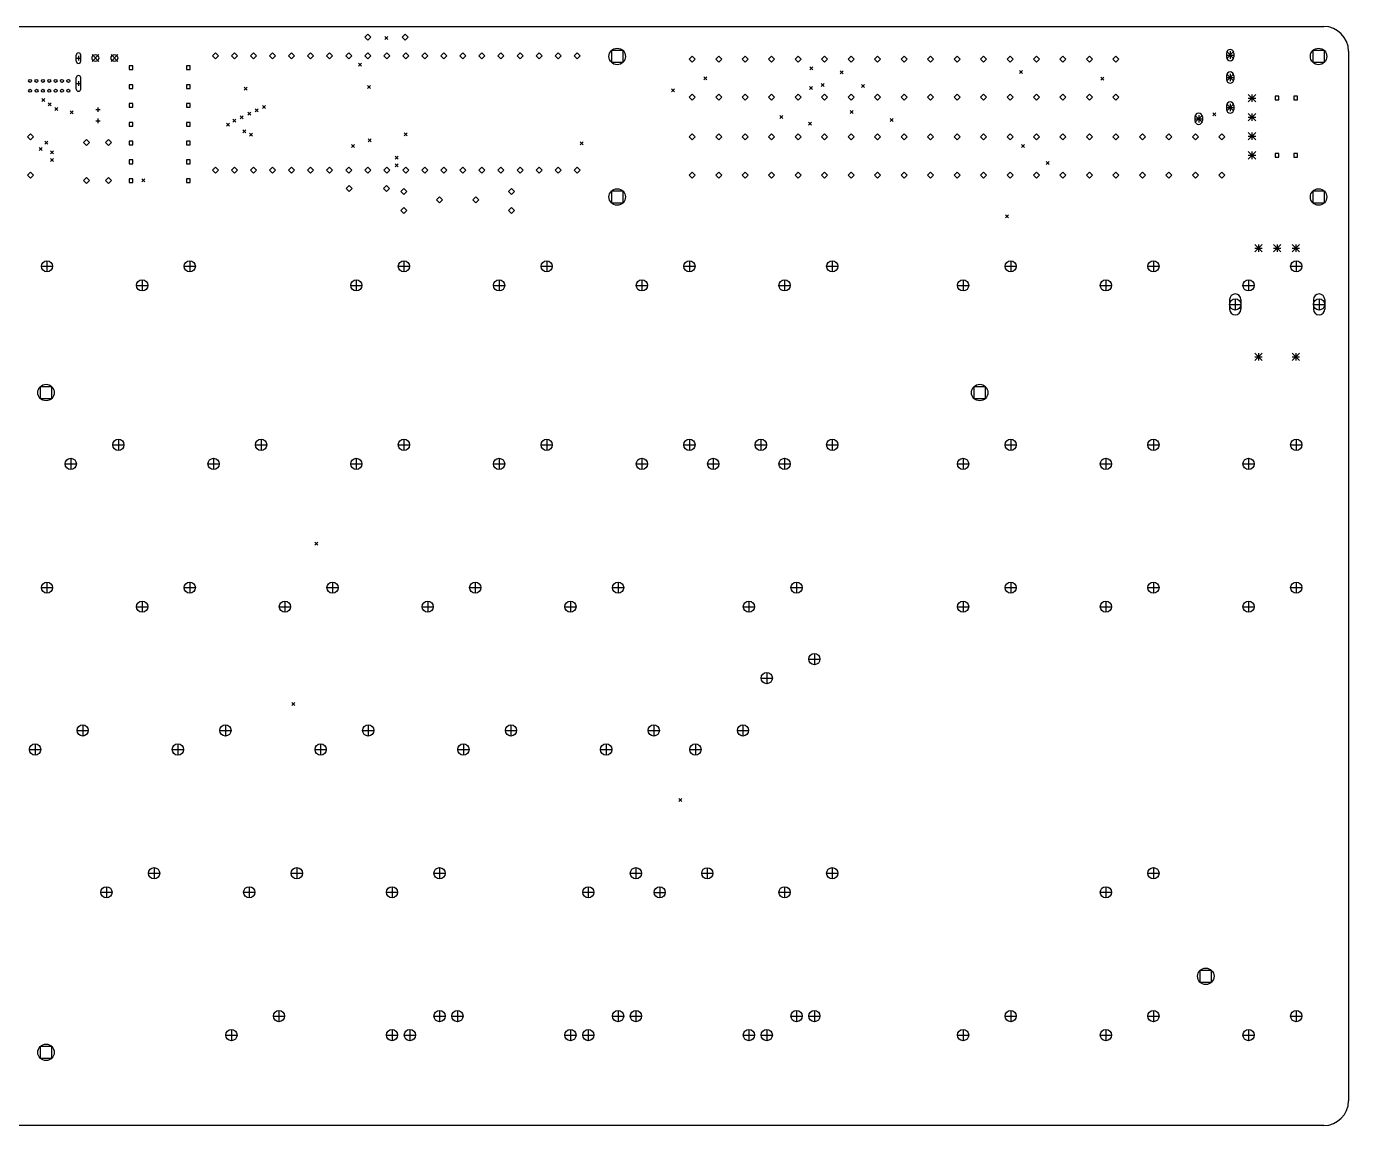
# Model space of a CAD drawing. Extents: x 35 to 385, y -237 to -55.
# Drawn here: x 208.4 to 384.8, y -201.9 to -55.3 of the extents above; entities that cross this region are included whole.
import ezdxf

# ---------------------------------------------------------------- set-up
doc = ezdxf.new("R2010")
doc.units = 0
doc.layers.add('BLACK', color=7, linetype='CONTINUOUS')

msp = doc.modelspace()

# ---------------------------------------------------------------- linework, layer by layer
at = {"layer": 'BLACK', "linetype": 'CONTINUOUS'}
for p, q in [((40.4516, -55.3135), (381.5, -55.3135)), ((253.94, -56.3563), (253.54, -56.7563)), ((254.34, -56.7563), (253.94, -56.3563)), ((258.94, -56.3563), (258.54, -56.7563)), ((259.34, -56.7563), (258.94, -56.3563)), ((253.54, -56.7563), (253.94, -57.1563)), ((253.94, -57.1563), (254.34, -56.7563)), ((256.213, -56.6325), (256.613, -57.0325)), ((256.613, -56.6325), (256.213, -57.0325)), ((258.54, -56.7563), (258.94, -57.1563)), ((258.94, -57.1563), (259.34, -56.7563)), ((215.041, -59.9377), (215.041, -59.1377)), ((215.041, -59.5377), (215.641, -59.5377)), ((215.341, -59.2377), (215.341, -59.8377)), ((215.641, -59.9377), (215.641, -59.1377)), ((217.145, -59.0749), (218.045, -59.9749)), ((218.045, -59.0749), (217.145, -59.9749)), ((219.685, -59.0749), (220.585, -59.9749)), ((220.585, -59.0749), (219.685, -59.9749)), ((233.617, -58.8455), (233.216, -59.2455)), ((233.216, -59.2455), (233.617, -59.6455)), ((234.016, -59.2455), (233.617, -58.8455)), ((233.617, -59.6455), (234.016, -59.2455)), ((236.156, -58.8455), (235.756, -59.2455)), ((235.756, -59.2455), (236.156, -59.6455)), ((236.556, -59.2455), (236.156, -58.8455)), ((236.156, -59.6455), (236.556, -59.2455)), ((238.696, -58.8455), (238.296, -59.2455)), ((238.296, -59.2455), (238.696, -59.6455)), ((239.096, -59.2455), (238.696, -58.8455)), ((238.696, -59.6455), (239.096, -59.2455)), ((241.236, -58.8455), (240.837, -59.2455)), ((240.837, -59.2455), (241.236, -59.6455)), ((241.636, -59.2455), (241.236, -58.8455)), ((241.236, -59.6455), (241.636, -59.2455)), ((243.776, -58.8455), (243.376, -59.2455)), ((243.376, -59.2455), (243.776, -59.6455)), ((244.176, -59.2455), (243.776, -58.8455)), ((243.776, -59.6455), (244.176, -59.2455)), ((246.316, -58.8455), (245.916, -59.2455)), ((245.916, -59.2455), (246.316, -59.6455)), ((246.716, -59.2455), (246.316, -58.8455)), ((246.316, -59.6455), (246.716, -59.2455)), ((248.856, -58.8455), (248.456, -59.2455)), ((248.456, -59.2455), (248.856, -59.6455)), ((249.256, -59.2455), (248.856, -58.8455)), ((248.856, -59.6455), (249.256, -59.2455)), ((251.396, -58.8455), (250.996, -59.2455)), ((250.996, -59.2455), (251.396, -59.6455)), ((251.796, -59.2455), (251.396, -58.8455)), ((251.396, -59.6455), (251.796, -59.2455)), ((253.936, -58.8455), (253.536, -59.2455)), ((253.536, -59.2455), (253.936, -59.6455)), ((254.337, -59.2455), (253.936, -58.8455)), ((253.936, -59.6455), (254.337, -59.2455)), ((256.476, -58.8455), (256.077, -59.2455)), ((256.077, -59.2455), (256.476, -59.6455)), ((256.876, -59.2455), (256.476, -58.8455)), ((256.476, -59.6455), (256.876, -59.2455)), ((259.017, -58.8455), (258.616, -59.2455)), ((258.616, -59.2455), (259.017, -59.6455)), ((259.416, -59.2455), (259.017, -58.8455)), ((259.017, -59.6455), (259.416, -59.2455)), ((261.556, -58.8455), (261.156, -59.2455)), ((261.156, -59.2455), (261.556, -59.6455)), ((261.957, -59.2455), (261.556, -58.8455)), ((261.556, -59.6455), (261.957, -59.2455)), ((264.096, -58.8455), (263.697, -59.2455)), ((263.697, -59.2455), (264.096, -59.6455)), ((264.496, -59.2455), (264.096, -58.8455)), ((264.096, -59.6455), (264.496, -59.2455)), ((266.637, -58.8455), (266.236, -59.2455)), ((266.236, -59.2455), (266.637, -59.6455)), ((267.036, -59.2455), (266.637, -58.8455)), ((266.637, -59.6455), (267.036, -59.2455)), ((269.176, -58.8455), (268.776, -59.2455)), ((268.776, -59.2455), (269.176, -59.6455)), ((269.577, -59.2455), (269.176, -58.8455)), ((269.176, -59.6455), (269.577, -59.2455)), ((271.716, -58.8455), (271.316, -59.2455)), ((271.316, -59.2455), (271.716, -59.6455)), ((272.116, -59.2455), (271.716, -58.8455)), ((271.716, -59.6455), (272.116, -59.2455)), ((274.256, -58.8455), (273.856, -59.2455)), ((273.856, -59.2455), (274.256, -59.6455)), ((274.656, -59.2455), (274.256, -58.8455)), ((274.256, -59.6455), (274.656, -59.2455)), ((276.796, -58.8455), (276.397, -59.2455)), ((276.397, -59.2455), (276.796, -59.6455)), ((277.197, -59.2455), (276.796, -58.8455)), ((276.796, -59.6455), (277.197, -59.2455)), ((279.337, -58.8455), (278.936, -59.2455)), ((278.936, -59.2455), (279.337, -59.6455)), ((279.736, -59.2455), (279.337, -58.8455)), ((279.337, -59.6455), (279.736, -59.2455)), ((281.876, -58.8455), (281.476, -59.2455)), ((281.476, -59.2455), (281.876, -59.6455)), ((282.276, -59.2455), (281.876, -58.8455)), ((281.876, -59.6455), (282.276, -59.2455)), ((288.001, -58.5357), (286.445, -58.5357)), ((286.445, -58.5357), (286.445, -60.0913)), ((288.001, -60.0913), (288.001, -58.5357)), ((297.23, -59.2805), (296.83, -59.6805)), ((296.83, -59.6805), (297.23, -60.0805)), ((297.63, -59.6805), (297.23, -59.2805)), ((297.23, -60.0805), (297.63, -59.6805)), ((300.764, -59.2805), (300.364, -59.6805)), ((300.364, -59.6805), (300.764, -60.0805)), ((301.164, -59.6805), (300.764, -59.2805)), ((300.764, -60.0805), (301.164, -59.6805)), ((304.298, -59.2805), (303.898, -59.6805)), ((303.898, -59.6805), (304.298, -60.0805)), ((304.698, -59.6805), (304.298, -59.2805)), ((304.298, -60.0805), (304.698, -59.6805)), ((307.831, -59.2805), (307.431, -59.6805)), ((307.431, -59.6805), (307.831, -60.0805)), ((308.231, -59.6805), (307.831, -59.2805)), ((307.831, -60.0805), (308.231, -59.6805)), ((311.365, -59.2805), (310.965, -59.6805)), ((310.965, -59.6805), (311.365, -60.0805)), ((311.765, -59.6805), (311.365, -59.2805)), ((311.365, -60.0805), (311.765, -59.6805)), ((314.899, -59.2805), (314.499, -59.6805)), ((314.499, -59.6805), (314.899, -60.0805)), ((315.299, -59.6805), (314.899, -59.2805)), ((314.899, -60.0805), (315.299, -59.6805)), ((318.433, -59.2805), (318.033, -59.6805)), ((318.033, -59.6805), (318.433, -60.0805)), ((318.833, -59.6805), (318.433, -59.2805)), ((318.433, -60.0805), (318.833, -59.6805)), ((321.967, -59.2805), (321.567, -59.6805)), ((321.567, -59.6805), (321.967, -60.0805)), ((322.367, -59.6805), (321.967, -59.2805)), ((321.967, -60.0805), (322.367, -59.6805)), ((325.501, -59.2805), (325.101, -59.6805)), ((325.101, -59.6805), (325.501, -60.0805)), ((325.901, -59.6805), (325.501, -59.2805)), ((325.501, -60.0805), (325.901, -59.6805)), ((329.035, -59.2805), (328.635, -59.6805)), ((328.635, -59.6805), (329.035, -60.0805)), ((329.435, -59.6805), (329.035, -59.2805)), ((329.035, -60.0805), (329.435, -59.6805)), ((332.569, -59.2805), (332.169, -59.6805)), ((332.169, -59.6805), (332.569, -60.0805)), ((332.969, -59.6805), (332.569, -59.2805)), ((332.569, -60.0805), (332.969, -59.6805)), ((336.103, -59.2805), (335.703, -59.6805)), ((335.703, -59.6805), (336.103, -60.0805)), ((336.503, -59.6805), (336.103, -59.2805)), ((336.103, -60.0805), (336.503, -59.6805)), ((339.637, -59.2805), (339.237, -59.6805)), ((339.237, -59.6805), (339.637, -60.0805)), ((340.037, -59.6805), (339.637, -59.2805)), ((339.637, -60.0805), (340.037, -59.6805)), ((343.167, -59.2805), (342.767, -59.6805)), ((342.767, -59.6805), (343.167, -60.0805)), ((343.567, -59.6805), (343.167, -59.2805)), ((343.167, -60.0805), (343.567, -59.6805)), ((346.697, -59.2805), (346.297, -59.6805)), ((346.297, -59.6805), (346.697, -60.0805)), ((347.097, -59.6805), (346.697, -59.2805)), ((346.697, -60.0805), (347.097, -59.6805)), ((350.227, -59.2805), (349.827, -59.6805)), ((349.827, -59.6805), (350.227, -60.0805)), ((350.627, -59.6805), (350.227, -59.2805)), ((350.227, -60.0805), (350.627, -59.6805)), ((353.757, -59.2805), (353.357, -59.6805)), ((353.357, -59.6805), (353.757, -60.0805)), ((354.157, -59.6805), (353.757, -59.2805)), ((353.757, -60.0805), (354.157, -59.6805)), ((368.51, -58.63), (369.51, -59.63)), ((369.51, -58.63), (368.51, -59.63)), ((368.51, -58.88), (368.51, -59.38)), ((368.51, -59.13), (369.51, -59.13)), ((369.01, -58.63), (369.01, -59.63)), ((369.51, -58.88), (369.51, -59.38)), ((381.588, -58.5357), (380.032, -58.5357)), ((380.032, -58.5357), (380.032, -60.0913)), ((381.588, -60.0913), (381.588, -58.5357)), ((384.81, -58.6176), (384.81, -198.62)), ((222.612, -60.5728), (222.117, -60.5728)), ((222.117, -60.5728), (222.117, -61.0678)), ((222.117, -61.0678), (222.612, -61.0678)), ((222.612, -61.0678), (222.612, -60.5728)), ((230.232, -60.5728), (229.737, -60.5728)), ((229.737, -60.5728), (229.737, -61.0678)), ((229.737, -61.0678), (230.232, -61.0678)), ((230.232, -61.0678), (230.232, -60.5728)), ((252.719, -60.2129), (253.119, -60.6129)), ((253.119, -60.2129), (252.719, -60.6129)), ((286.445, -60.0913), (288.001, -60.0913)), ((312.944, -60.7219), (313.344, -61.1219)), ((313.344, -60.7219), (312.944, -61.1219)), ((316.957, -61.2553), (317.357, -61.6553)), ((317.357, -61.2553), (316.957, -61.6553)), ((340.922, -61.1918), (341.322, -61.5918)), ((341.322, -61.1918), (340.922, -61.5918)), ((368.51, -61.63), (369.51, -62.63)), ((369.51, -61.63), (368.51, -62.63)), ((369.01, -61.63), (369.01, -62.63)), ((380.032, -60.0913), (381.588, -60.0913)), ((215.041, -63.6677), (215.041, -62.1677)), ((215.041, -62.9177), (215.641, -62.9177)), ((215.341, -62.6177), (215.341, -63.2177)), ((215.641, -63.6677), (215.641, -62.1677)), ((222.612, -63.0838), (222.117, -63.0838)), ((222.117, -63.0838), (222.117, -63.5788)), ((222.612, -63.5788), (222.612, -63.0838)), ((230.232, -63.0838), (229.737, -63.0838)), ((229.737, -63.0838), (229.737, -63.5788)), ((230.232, -63.5788), (230.232, -63.0838)), ((237.45, -63.4), (237.85, -63.8)), ((237.85, -63.4), (237.45, -63.8)), ((253.9, -63.2), (254.3, -63.6)), ((254.3, -63.2), (253.9, -63.6)), ((298.771, -62.0427), (299.171, -62.4427)), ((299.171, -62.0427), (298.771, -62.4427)), ((312.868, -63.3381), (313.268, -63.7381)), ((313.268, -63.3381), (312.868, -63.7381)), ((314.442, -62.9317), (314.842, -63.3317)), ((314.842, -62.9317), (314.442, -63.3317)), ((319.84, -63.046), (320.24, -63.446)), ((320.24, -63.046), (319.84, -63.446)), ((351.768, -62.0808), (352.168, -62.4808)), ((352.168, -62.0808), (351.768, -62.4808)), ((368.51, -61.88), (368.51, -62.38)), ((368.51, -62.13), (369.51, -62.13)), ((369.51, -61.88), (369.51, -62.38)), ((210.455, -64.9383), (210.855, -65.3383)), ((210.855, -64.9383), (210.455, -65.3383)), ((222.117, -63.5788), (222.612, -63.5788)), ((229.737, -63.5788), (230.232, -63.5788)), ((294.465, -63.6302), (294.865, -64.0302)), ((294.865, -63.6302), (294.465, -64.0302)), ((297.23, -64.3605), (296.83, -64.7605)), ((296.83, -64.7605), (297.23, -65.1605)), ((297.63, -64.7605), (297.23, -64.3605)), ((297.23, -65.1605), (297.63, -64.7605)), ((300.764, -64.3605), (300.364, -64.7605)), ((300.364, -64.7605), (300.764, -65.1605)), ((301.164, -64.7605), (300.764, -64.3605)), ((300.764, -65.1605), (301.164, -64.7605)), ((304.298, -64.3605), (303.898, -64.7605)), ((303.898, -64.7605), (304.298, -65.1605)), ((304.698, -64.7605), (304.298, -64.3605)), ((304.298, -65.1605), (304.698, -64.7605)), ((307.831, -64.3605), (307.431, -64.7605)), ((307.431, -64.7605), (307.831, -65.1605)), ((308.231, -64.7605), (307.831, -64.3605)), ((307.831, -65.1605), (308.231, -64.7605)), ((311.365, -64.3605), (310.965, -64.7605)), ((310.965, -64.7605), (311.365, -65.1605)), ((311.765, -64.7605), (311.365, -64.3605)), ((311.365, -65.1605), (311.765, -64.7605)), ((314.899, -64.3605), (314.499, -64.7605)), ((314.499, -64.7605), (314.899, -65.1605)), ((315.299, -64.7605), (314.899, -64.3605)), ((314.899, -65.1605), (315.299, -64.7605)), ((318.433, -64.3605), (318.033, -64.7605)), ((318.033, -64.7605), (318.433, -65.1605)), ((318.833, -64.7605), (318.433, -64.3605)), ((318.433, -65.1605), (318.833, -64.7605)), ((321.967, -64.3605), (321.567, -64.7605)), ((321.567, -64.7605), (321.967, -65.1605)), ((322.367, -64.7605), (321.967, -64.3605)), ((321.967, -65.1605), (322.367, -64.7605)), ((325.501, -64.3605), (325.101, -64.7605)), ((325.101, -64.7605), (325.501, -65.1605)), ((325.901, -64.7605), (325.501, -64.3605)), ((325.501, -65.1605), (325.901, -64.7605)), ((329.035, -64.3605), (328.635, -64.7605)), ((328.635, -64.7605), (329.035, -65.1605)), ((329.435, -64.7605), (329.035, -64.3605)), ((329.035, -65.1605), (329.435, -64.7605)), ((332.569, -64.3605), (332.169, -64.7605)), ((332.169, -64.7605), (332.569, -65.1605)), ((332.969, -64.7605), (332.569, -64.3605)), ((332.569, -65.1605), (332.969, -64.7605)), ((336.103, -64.3605), (335.703, -64.7605)), ((335.703, -64.7605), (336.103, -65.1605)), ((336.503, -64.7605), (336.103, -64.3605)), ((336.103, -65.1605), (336.503, -64.7605)), ((339.637, -64.3605), (339.237, -64.7605)), ((339.237, -64.7605), (339.637, -65.1605)), ((340.037, -64.7605), (339.637, -64.3605)), ((339.637, -65.1605), (340.037, -64.7605)), ((343.167, -64.3605), (342.767, -64.7605)), ((342.767, -64.7605), (343.167, -65.1605)), ((343.567, -64.7605), (343.167, -64.3605)), ((343.167, -65.1605), (343.567, -64.7605)), ((346.697, -64.3605), (346.297, -64.7605)), ((346.297, -64.7605), (346.697, -65.1605)), ((347.097, -64.7605), (346.697, -64.3605)), ((346.697, -65.1605), (347.097, -64.7605)), ((350.227, -64.3605), (349.827, -64.7605)), ((349.827, -64.7605), (350.227, -65.1605)), ((350.627, -64.7605), (350.227, -64.3605)), ((350.227, -65.1605), (350.627, -64.7605)), ((353.757, -64.3605), (353.357, -64.7605)), ((353.357, -64.7605), (353.757, -65.1605)), ((354.157, -64.7605), (353.757, -64.3605)), ((353.757, -65.1605), (354.157, -64.7605)), ((371.418, -64.3796), (372.418, -65.3796)), ((372.418, -64.3796), (371.418, -65.3796)), ((371.418, -64.8796), (372.418, -64.8796)), ((371.918, -64.3796), (371.918, -65.3796)), ((375.493, -64.6209), (374.998, -64.6209)), ((374.998, -64.6209), (374.998, -65.1159)), ((374.998, -65.1159), (375.493, -65.1159)), ((375.493, -65.1159), (375.493, -64.6209)), ((377.993, -64.6209), (377.498, -64.6209)), ((377.498, -64.6209), (377.498, -65.1159)), ((377.498, -65.1159), (377.993, -65.1159)), ((377.993, -65.1159), (377.993, -64.6209)), ((211.307, -65.5128), (211.707, -65.9128)), ((211.707, -65.5128), (211.307, -65.9128)), ((212.207, -66.1067), (212.607, -66.5067)), ((212.607, -66.1067), (212.207, -66.5067)), ((214.25, -66.5766), (214.65, -66.9766)), ((214.65, -66.5766), (214.25, -66.9766)), ((217.645, -66.4115), (218.245, -66.4115)), ((217.945, -66.1115), (217.945, -66.7115)), ((222.612, -65.5947), (222.117, -65.5947)), ((222.117, -65.5947), (222.117, -66.0897)), ((222.117, -66.0897), (222.612, -66.0897)), ((222.612, -66.0897), (222.612, -65.5947)), ((230.232, -65.5947), (229.737, -65.5947)), ((229.737, -65.5947), (229.737, -66.0897)), ((229.737, -66.0897), (230.232, -66.0897)), ((230.232, -66.0897), (230.232, -65.5947)), ((237.918, -66.7673), (238.318, -67.1673)), ((238.318, -66.7673), (237.918, -67.1673)), ((238.917, -66.3173), (239.317, -66.7173)), ((239.317, -66.3173), (238.917, -66.7173)), ((239.878, -65.8673), (240.278, -66.2673)), ((240.278, -65.8673), (239.878, -66.2673)), ((318.329, -66.5131), (318.729, -66.9131)), ((318.729, -66.5131), (318.329, -66.9131)), ((366.703, -66.856), (367.103, -67.256)), ((367.103, -66.856), (366.703, -67.256)), ((368.51, -65.63), (369.51, -66.63)), ((369.51, -65.63), (368.51, -66.63)), ((368.51, -65.88), (368.51, -66.38)), ((368.51, -66.13), (369.51, -66.13)), ((369.01, -65.63), (369.01, -66.63)), ((369.51, -65.88), (369.51, -66.38)), ((371.418, -66.9196), (372.418, -67.9196)), ((372.418, -66.9196), (371.418, -67.9196)), ((371.918, -66.9196), (371.918, -67.9196)), ((217.645, -67.9115), (218.245, -67.9115)), ((217.945, -67.6115), (217.945, -68.2115)), ((222.612, -68.1057), (222.117, -68.1057)), ((222.117, -68.1057), (222.117, -68.6007)), ((222.117, -68.6007), (222.612, -68.6007)), ((222.612, -68.6007), (222.612, -68.1057)), ((230.232, -68.1057), (229.737, -68.1057)), ((229.737, -68.1057), (229.737, -68.6007)), ((229.737, -68.6007), (230.232, -68.6007)), ((230.232, -68.6007), (230.232, -68.1057)), ((235.082, -68.2292), (235.482, -68.6292)), ((235.482, -68.2292), (235.082, -68.6292)), ((235.936, -67.6673), (236.336, -68.0673)), ((236.336, -67.6673), (235.936, -68.0673)), ((236.918, -67.2173), (237.318, -67.6173)), ((237.318, -67.2173), (236.918, -67.6173)), ((308.918, -67.1862), (309.318, -67.5862)), ((309.318, -67.1862), (308.918, -67.5862)), ((312.741, -68.0879), (313.141, -68.4879)), ((313.141, -68.0879), (312.741, -68.4879)), ((323.637, -67.6053), (324.037, -68.0053)), ((324.037, -67.6053), (323.637, -68.0053)), ((364.31, -67.13), (365.31, -68.13)), ((365.31, -67.13), (364.31, -68.13)), ((364.31, -67.38), (364.31, -67.88)), ((364.31, -67.63), (365.31, -67.63)), ((364.81, -67.13), (364.81, -68.13)), ((365.31, -67.38), (365.31, -67.88)), ((371.418, -67.4196), (372.418, -67.4196)), ((208.953, -69.6549), (208.553, -70.0549)), ((208.553, -70.0549), (208.953, -70.4549)), ((209.353, -70.0549), (208.953, -69.6549)), ((208.953, -70.4549), (209.353, -70.0549)), ((216.421, -70.4025), (216.021, -70.8025)), ((216.821, -70.8025), (216.421, -70.4025)), ((219.367, -70.4025), (218.967, -70.8025)), ((219.767, -70.8025), (219.367, -70.4025)), ((237.25, -69.1168), (237.65, -69.5168)), ((237.65, -69.1168), (237.25, -69.5168)), ((238.15, -69.5668), (238.55, -69.9668)), ((238.55, -69.5668), (238.15, -69.9668)), ((254, -70.3), (254.4, -70.7)), ((254.4, -70.3), (254, -70.7)), ((258.804, -69.4976), (259.204, -69.8976)), ((259.204, -69.4976), (258.804, -69.8976)), ((297.23, -69.6549), (296.83, -70.0549)), ((296.83, -70.0549), (297.23, -70.4549)), ((297.63, -70.0549), (297.23, -69.6549)), ((297.23, -70.4549), (297.63, -70.0549)), ((300.764, -69.6549), (300.364, -70.0549)), ((300.364, -70.0549), (300.764, -70.4549)), ((301.164, -70.0549), (300.764, -69.6549)), ((300.764, -70.4549), (301.164, -70.0549)), ((304.298, -69.6549), (303.898, -70.0549)), ((303.898, -70.0549), (304.298, -70.4549)), ((304.698, -70.0549), (304.298, -69.6549)), ((304.298, -70.4549), (304.698, -70.0549)), ((307.831, -69.6549), (307.431, -70.0549)), ((307.431, -70.0549), (307.831, -70.4549)), ((308.231, -70.0549), (307.831, -69.6549)), ((307.831, -70.4549), (308.231, -70.0549)), ((311.365, -69.6549), (310.965, -70.0549)), ((310.965, -70.0549), (311.365, -70.4549)), ((311.765, -70.0549), (311.365, -69.6549)), ((311.365, -70.4549), (311.765, -70.0549)), ((314.899, -69.6549), (314.499, -70.0549)), ((314.499, -70.0549), (314.899, -70.4549)), ((315.299, -70.0549), (314.899, -69.6549)), ((314.899, -70.4549), (315.299, -70.0549)), ((318.433, -69.6549), (318.033, -70.0549)), ((318.033, -70.0549), (318.433, -70.4549)), ((318.833, -70.0549), (318.433, -69.6549)), ((318.433, -70.4549), (318.833, -70.0549)), ((321.967, -69.6549), (321.567, -70.0549)), ((321.567, -70.0549), (321.967, -70.4549)), ((322.367, -70.0549), (321.967, -69.6549)), ((321.967, -70.4549), (322.367, -70.0549)), ((325.501, -69.6549), (325.101, -70.0549)), ((325.101, -70.0549), (325.501, -70.4549)), ((325.901, -70.0549), (325.501, -69.6549)), ((325.501, -70.4549), (325.901, -70.0549)), ((329.035, -69.6549), (328.635, -70.0549)), ((328.635, -70.0549), (329.035, -70.4549)), ((329.435, -70.0549), (329.035, -69.6549)), ((329.035, -70.4549), (329.435, -70.0549)), ((332.569, -69.6549), (332.169, -70.0549)), ((332.169, -70.0549), (332.569, -70.4549)), ((332.969, -70.0549), (332.569, -69.6549)), ((332.569, -70.4549), (332.969, -70.0549)), ((336.103, -69.6549), (335.703, -70.0549)), ((335.703, -70.0549), (336.103, -70.4549)), ((336.503, -70.0549), (336.103, -69.6549)), ((336.103, -70.4549), (336.503, -70.0549)), ((339.637, -69.6549), (339.237, -70.0549)), ((339.237, -70.0549), (339.637, -70.4549)), ((340.037, -70.0549), (339.637, -69.6549)), ((339.637, -70.4549), (340.037, -70.0549)), ((343.171, -69.6549), (342.771, -70.0549)), ((342.771, -70.0549), (343.171, -70.4549)), ((343.571, -70.0549), (343.171, -69.6549)), ((343.171, -70.4549), (343.571, -70.0549)), ((346.705, -69.6549), (346.305, -70.0549)), ((346.305, -70.0549), (346.705, -70.4549)), ((347.105, -70.0549), (346.705, -69.6549)), ((346.705, -70.4549), (347.105, -70.0549)), ((350.239, -69.6549), (349.839, -70.0549)), ((349.839, -70.0549), (350.239, -70.4549)), ((350.639, -70.0549), (350.239, -69.6549)), ((350.239, -70.4549), (350.639, -70.0549)), ((353.773, -69.6549), (353.373, -70.0549)), ((353.373, -70.0549), (353.773, -70.4549)), ((354.173, -70.0549), (353.773, -69.6549)), ((353.773, -70.4549), (354.173, -70.0549)), ((357.306, -69.6549), (356.906, -70.0549)), ((356.906, -70.0549), (357.306, -70.4549)), ((357.706, -70.0549), (357.306, -69.6549)), ((357.306, -70.4549), (357.706, -70.0549)), ((360.84, -69.6549), (360.44, -70.0549)), ((360.44, -70.0549), (360.84, -70.4549)), ((361.24, -70.0549), (360.84, -69.6549)), ((360.84, -70.4549), (361.24, -70.0549)), ((364.374, -69.6549), (363.974, -70.0549)), ((363.974, -70.0549), (364.374, -70.4549)), ((364.774, -70.0549), (364.374, -69.6549)), ((364.374, -70.4549), (364.774, -70.0549)), ((367.908, -69.6549), (367.508, -70.0549)), ((367.508, -70.0549), (367.908, -70.4549)), ((368.308, -70.0549), (367.908, -69.6549)), ((367.908, -70.4549), (368.308, -70.0549)), ((371.418, -69.4596), (372.418, -70.4596)), ((372.418, -69.4596), (371.418, -70.4596)), ((371.418, -69.9596), (372.418, -69.9596)), ((371.918, -69.4596), (371.918, -70.4596)), ((210.099, -71.4407), (210.499, -71.8407)), ((210.499, -71.4407), (210.099, -71.8407)), ((210.861, -70.6025), (211.261, -71.0025)), ((211.261, -70.6025), (210.861, -71.0025)), ((211.586, -71.9266), (211.986, -72.3266)), ((211.986, -71.9266), (211.586, -72.3266)), ((216.021, -70.8025), (216.421, -71.2025)), ((216.421, -71.2025), (216.821, -70.8025)), ((218.967, -70.8025), (219.367, -71.2025)), ((219.367, -71.2025), (219.767, -70.8025)), ((222.612, -70.6167), (222.117, -70.6167)), ((222.117, -70.6167), (222.117, -71.1116)), ((222.117, -71.1116), (222.612, -71.1116)), ((222.612, -71.1116), (222.612, -70.6167)), ((230.232, -70.6167), (229.737, -70.6167)), ((229.737, -70.6167), (229.737, -71.1116)), ((229.737, -71.1116), (230.232, -71.1116)), ((230.232, -71.1116), (230.232, -70.6167)), ((251.756, -71.0755), (252.156, -71.4755)), ((252.156, -71.0755), (251.756, -71.4755)), ((282.271, -70.6847), (282.671, -71.0847)), ((282.671, -70.6847), (282.271, -71.0847)), ((341.176, -71.0724), (341.576, -71.4724)), ((341.576, -71.0724), (341.176, -71.4724)), ((371.418, -71.9996), (372.418, -72.9996)), ((372.418, -71.9996), (371.418, -72.9996)), ((371.918, -71.9996), (371.918, -72.9996)), ((375.493, -72.2409), (374.998, -72.2409)), ((374.998, -72.2409), (374.998, -72.7359)), ((375.493, -72.7359), (375.493, -72.2409)), ((377.993, -72.2409), (377.498, -72.2409)), ((377.498, -72.2409), (377.498, -72.7359)), ((377.993, -72.7359), (377.993, -72.2409)), ((211.586, -72.9266), (211.986, -73.3266)), ((211.986, -72.9266), (211.586, -73.3266)), ((222.612, -73.1276), (222.117, -73.1276)), ((222.117, -73.1276), (222.117, -73.6226)), ((222.117, -73.6226), (222.612, -73.6226)), ((222.612, -73.6226), (222.612, -73.1276)), ((230.232, -73.1276), (229.737, -73.1276)), ((229.737, -73.1276), (229.737, -73.6226)), ((229.737, -73.6226), (230.232, -73.6226)), ((230.232, -73.6226), (230.232, -73.1276)), ((233.617, -74.0855), (233.216, -74.4855)), ((234.016, -74.4855), (233.617, -74.0855)), ((236.156, -74.0855), (235.756, -74.4855)), ((236.556, -74.4855), (236.156, -74.0855)), ((238.696, -74.0855), (238.296, -74.4855)), ((239.096, -74.4855), (238.696, -74.0855)), ((241.236, -74.0855), (240.837, -74.4855)), ((241.636, -74.4855), (241.236, -74.0855)), ((243.776, -74.0855), (243.376, -74.4855)), ((244.176, -74.4855), (243.776, -74.0855)), ((246.316, -74.0855), (245.916, -74.4855)), ((246.716, -74.4855), (246.316, -74.0855)), ((248.856, -74.0855), (248.456, -74.4855)), ((249.256, -74.4855), (248.856, -74.0855)), ((251.396, -74.0855), (250.996, -74.4855)), ((251.796, -74.4855), (251.396, -74.0855)), ((253.936, -74.0855), (253.536, -74.4855)), ((254.337, -74.4855), (253.936, -74.0855)), ((256.476, -74.0855), (256.077, -74.4855)), ((256.876, -74.4855), (256.476, -74.0855)), ((257.576, -73.6375), (257.976, -74.0375)), ((257.976, -73.6375), (257.576, -74.0375)), ((257.589, -72.6026), (257.989, -73.0026)), ((257.989, -72.6026), (257.589, -73.0026)), ((259.017, -74.0855), (258.616, -74.4855)), ((259.416, -74.4855), (259.017, -74.0855)), ((261.556, -74.0855), (261.156, -74.4855)), ((261.957, -74.4855), (261.556, -74.0855)), ((264.096, -74.0855), (263.697, -74.4855)), ((264.496, -74.4855), (264.096, -74.0855)), ((266.637, -74.0855), (266.236, -74.4855)), ((267.036, -74.4855), (266.637, -74.0855)), ((269.176, -74.0855), (268.776, -74.4855)), ((269.577, -74.4855), (269.176, -74.0855)), ((271.716, -74.0855), (271.316, -74.4855)), ((272.116, -74.4855), (271.716, -74.0855)), ((274.256, -74.0855), (273.856, -74.4855)), ((274.656, -74.4855), (274.256, -74.0855)), ((276.796, -74.0855), (276.397, -74.4855)), ((277.197, -74.4855), (276.796, -74.0855)), ((279.337, -74.0855), (278.936, -74.4855)), ((279.736, -74.4855), (279.337, -74.0855)), ((281.876, -74.0855), (281.476, -74.4855)), ((282.276, -74.4855), (281.876, -74.0855)), ((344.478, -73.333), (344.878, -73.733)), ((344.878, -73.333), (344.478, -73.733)), ((371.418, -72.4996), (372.418, -72.4996)), ((374.998, -72.7359), (375.493, -72.7359)), ((377.498, -72.7359), (377.993, -72.7359)), ((208.953, -74.7349), (208.553, -75.1349)), ((208.553, -75.1349), (208.953, -75.5349)), ((209.353, -75.1349), (208.953, -74.7349)), ((208.953, -75.5349), (209.353, -75.1349)), ((216.421, -75.4825), (216.021, -75.8825)), ((216.821, -75.8825), (216.421, -75.4825)), ((219.367, -75.4825), (218.967, -75.8825)), ((219.767, -75.8825), (219.367, -75.4825)), ((222.612, -75.6386), (222.117, -75.6386)), ((222.117, -75.6386), (222.117, -76.1336)), ((222.612, -76.1336), (222.612, -75.6386)), ((223.8, -75.65), (224.2, -76.05)), ((224.2, -75.65), (223.8, -76.05)), ((230.232, -75.6386), (229.737, -75.6386)), ((229.737, -75.6386), (229.737, -76.1336)), ((230.232, -76.1336), (230.232, -75.6386)), ((233.216, -74.4855), (233.617, -74.8855)), ((233.617, -74.8855), (234.016, -74.4855)), ((235.756, -74.4855), (236.156, -74.8855)), ((236.156, -74.8855), (236.556, -74.4855)), ((238.296, -74.4855), (238.696, -74.8855)), ((238.696, -74.8855), (239.096, -74.4855)), ((240.837, -74.4855), (241.236, -74.8855)), ((241.236, -74.8855), (241.636, -74.4855)), ((243.376, -74.4855), (243.776, -74.8855)), ((243.776, -74.8855), (244.176, -74.4855)), ((245.916, -74.4855), (246.316, -74.8855)), ((246.316, -74.8855), (246.716, -74.4855)), ((248.456, -74.4855), (248.856, -74.8855)), ((248.856, -74.8855), (249.256, -74.4855)), ((250.996, -74.4855), (251.396, -74.8855)), ((251.396, -74.8855), (251.796, -74.4855)), ((253.536, -74.4855), (253.936, -74.8855)), ((253.936, -74.8855), (254.337, -74.4855)), ((256.077, -74.4855), (256.476, -74.8855)), ((256.476, -74.8855), (256.876, -74.4855)), ((258.616, -74.4855), (259.017, -74.8855)), ((259.017, -74.8855), (259.416, -74.4855)), ((261.156, -74.4855), (261.556, -74.8855)), ((261.556, -74.8855), (261.957, -74.4855)), ((263.697, -74.4855), (264.096, -74.8855)), ((264.096, -74.8855), (264.496, -74.4855)), ((266.236, -74.4855), (266.637, -74.8855)), ((266.637, -74.8855), (267.036, -74.4855)), ((268.776, -74.4855), (269.176, -74.8855)), ((269.176, -74.8855), (269.577, -74.4855)), ((271.316, -74.4855), (271.716, -74.8855)), ((271.716, -74.8855), (272.116, -74.4855)), ((273.856, -74.4855), (274.256, -74.8855)), ((274.256, -74.8855), (274.656, -74.4855)), ((276.397, -74.4855), (276.796, -74.8855)), ((276.796, -74.8855), (277.197, -74.4855)), ((278.936, -74.4855), (279.337, -74.8855)), ((279.337, -74.8855), (279.736, -74.4855)), ((281.476, -74.4855), (281.876, -74.8855)), ((281.876, -74.8855), (282.276, -74.4855)), ((297.23, -74.7349), (296.83, -75.1349)), ((296.83, -75.1349), (297.23, -75.5349)), ((297.63, -75.1349), (297.23, -74.7349)), ((297.23, -75.5349), (297.63, -75.1349)), ((300.764, -74.7349), (300.364, -75.1349)), ((300.364, -75.1349), (300.764, -75.5349)), ((301.164, -75.1349), (300.764, -74.7349)), ((300.764, -75.5349), (301.164, -75.1349)), ((304.298, -74.7349), (303.898, -75.1349)), ((303.898, -75.1349), (304.298, -75.5349)), ((304.698, -75.1349), (304.298, -74.7349)), ((304.298, -75.5349), (304.698, -75.1349)), ((307.831, -74.7349), (307.431, -75.1349)), ((307.431, -75.1349), (307.831, -75.5349)), ((308.231, -75.1349), (307.831, -74.7349)), ((307.831, -75.5349), (308.231, -75.1349)), ((311.365, -74.7349), (310.965, -75.1349)), ((310.965, -75.1349), (311.365, -75.5349)), ((311.765, -75.1349), (311.365, -74.7349)), ((311.365, -75.5349), (311.765, -75.1349)), ((314.899, -74.7349), (314.499, -75.1349)), ((314.499, -75.1349), (314.899, -75.5349)), ((315.299, -75.1349), (314.899, -74.7349)), ((314.899, -75.5349), (315.299, -75.1349)), ((318.433, -74.7349), (318.033, -75.1349)), ((318.033, -75.1349), (318.433, -75.5349)), ((318.833, -75.1349), (318.433, -74.7349)), ((318.433, -75.5349), (318.833, -75.1349)), ((321.967, -74.7349), (321.567, -75.1349)), ((321.567, -75.1349), (321.967, -75.5349)), ((322.367, -75.1349), (321.967, -74.7349)), ((321.967, -75.5349), (322.367, -75.1349)), ((325.501, -74.7349), (325.101, -75.1349)), ((325.101, -75.1349), (325.501, -75.5349)), ((325.901, -75.1349), (325.501, -74.7349)), ((325.501, -75.5349), (325.901, -75.1349)), ((329.035, -74.7349), (328.635, -75.1349)), ((328.635, -75.1349), (329.035, -75.5349)), ((329.435, -75.1349), (329.035, -74.7349)), ((329.035, -75.5349), (329.435, -75.1349)), ((332.569, -74.7349), (332.169, -75.1349)), ((332.169, -75.1349), (332.569, -75.5349)), ((332.969, -75.1349), (332.569, -74.7349)), ((332.569, -75.5349), (332.969, -75.1349)), ((336.103, -74.7349), (335.703, -75.1349)), ((335.703, -75.1349), (336.103, -75.5349)), ((336.503, -75.1349), (336.103, -74.7349)), ((336.103, -75.5349), (336.503, -75.1349)), ((339.637, -74.7349), (339.237, -75.1349)), ((339.237, -75.1349), (339.637, -75.5349)), ((340.037, -75.1349), (339.637, -74.7349)), ((339.637, -75.5349), (340.037, -75.1349)), ((343.171, -74.7349), (342.771, -75.1349)), ((342.771, -75.1349), (343.171, -75.5349)), ((343.571, -75.1349), (343.171, -74.7349)), ((343.171, -75.5349), (343.571, -75.1349)), ((346.705, -74.7349), (346.305, -75.1349)), ((346.305, -75.1349), (346.705, -75.5349)), ((347.105, -75.1349), (346.705, -74.7349)), ((346.705, -75.5349), (347.105, -75.1349)), ((350.239, -74.7349), (349.839, -75.1349)), ((349.839, -75.1349), (350.239, -75.5349)), ((350.639, -75.1349), (350.239, -74.7349)), ((350.239, -75.5349), (350.639, -75.1349)), ((353.773, -74.7349), (353.373, -75.1349)), ((353.373, -75.1349), (353.773, -75.5349)), ((354.173, -75.1349), (353.773, -74.7349)), ((353.773, -75.5349), (354.173, -75.1349)), ((357.306, -74.7349), (356.906, -75.1349)), ((356.906, -75.1349), (357.306, -75.5349)), ((357.706, -75.1349), (357.306, -74.7349)), ((357.306, -75.5349), (357.706, -75.1349)), ((360.84, -74.7349), (360.44, -75.1349)), ((360.44, -75.1349), (360.84, -75.5349)), ((361.24, -75.1349), (360.84, -74.7349)), ((360.84, -75.5349), (361.24, -75.1349)), ((364.374, -74.7349), (363.974, -75.1349)), ((363.974, -75.1349), (364.374, -75.5349)), ((364.774, -75.1349), (364.374, -74.7349)), ((364.374, -75.5349), (364.774, -75.1349)), ((367.908, -74.7349), (367.508, -75.1349)), ((367.508, -75.1349), (367.908, -75.5349)), ((368.308, -75.1349), (367.908, -74.7349)), ((367.908, -75.5349), (368.308, -75.1349)), ((216.021, -75.8825), (216.421, -76.2825)), ((216.421, -76.2825), (216.821, -75.8825)), ((218.967, -75.8825), (219.367, -76.2825)), ((219.367, -76.2825), (219.767, -75.8825)), ((222.117, -76.1336), (222.612, -76.1336)), ((229.737, -76.1336), (230.232, -76.1336)), ((251.45, -76.5239), (251.05, -76.9239)), ((251.05, -76.9239), (251.45, -77.3239)), ((251.85, -76.9239), (251.45, -76.5239)), ((251.45, -77.3239), (251.85, -76.9239)), ((256.45, -76.5239), (256.05, -76.9239)), ((256.05, -76.9239), (256.45, -77.3239)), ((256.85, -76.9239), (256.45, -76.5239)), ((256.45, -77.3239), (256.85, -76.9239)), ((258.75, -76.95), (258.35, -77.35)), ((258.35, -77.35), (258.75, -77.75)), ((259.15, -77.35), (258.75, -76.95)), ((258.75, -77.75), (259.15, -77.35)), ((273.1, -76.95), (272.7, -77.35)), ((272.7, -77.35), (273.1, -77.75)), ((273.5, -77.35), (273.1, -76.95)), ((273.1, -77.75), (273.5, -77.35)), ((288.001, -77.2857), (286.445, -77.2857)), ((286.445, -77.2857), (286.445, -78.8413)), ((288.001, -78.8413), (288.001, -77.2857)), ((381.588, -77.2857), (380.032, -77.2857)), ((380.032, -77.2857), (380.032, -78.8413)), ((381.588, -78.8413), (381.588, -77.2857)), ((263.497, -78.0479), (263.097, -78.4479)), ((263.097, -78.4479), (263.497, -78.8479)), ((263.897, -78.4479), (263.497, -78.0479)), ((263.497, -78.8479), (263.897, -78.4479)), ((268.377, -78.0479), (267.977, -78.4479)), ((267.977, -78.4479), (268.377, -78.8479)), ((268.777, -78.4479), (268.377, -78.0479)), ((268.377, -78.8479), (268.777, -78.4479)), ((286.445, -78.8413), (288.001, -78.8413)), ((380.032, -78.8413), (381.588, -78.8413)), ((258.75, -79.45), (258.35, -79.85)), ((258.35, -79.85), (258.75, -80.25)), ((259.15, -79.85), (258.75, -79.45)), ((258.75, -80.25), (259.15, -79.85)), ((273.1, -79.45), (272.7, -79.85)), ((272.7, -79.85), (273.1, -80.25)), ((273.5, -79.85), (273.1, -79.45)), ((273.1, -80.25), (273.5, -79.85)), ((339.017, -80.445), (339.417, -80.845)), ((339.417, -80.445), (339.017, -80.845)), ((372.285, -84.3925), (373.285, -85.3925)), ((373.285, -84.3925), (372.285, -85.3925)), ((372.785, -84.3925), (372.785, -85.3925)), ((374.785, -84.3925), (375.785, -85.3925)), ((375.785, -84.3925), (374.785, -85.3925)), ((375.285, -84.3925), (375.285, -85.3925)), ((377.285, -84.3925), (378.285, -85.3925)), ((378.285, -84.3925), (377.285, -85.3925)), ((377.785, -84.3925), (377.785, -85.3925)), ((372.285, -84.8925), (373.285, -84.8925)), ((374.785, -84.8925), (375.785, -84.8925)), ((377.285, -84.8925), (378.285, -84.8925)), ((210.387, -87.3125), (211.887, -87.3125)), ((211.137, -86.5625), (211.137, -88.0625)), ((229.438, -87.3125), (230.938, -87.3125)), ((230.188, -86.5625), (230.188, -88.0625)), ((258.012, -87.3125), (259.512, -87.3125)), ((258.762, -86.5625), (258.762, -88.0625)), ((277.062, -87.3125), (278.562, -87.3125)), ((277.812, -86.5625), (277.812, -88.0625)), ((296.113, -87.3125), (297.613, -87.3125)), ((296.863, -86.5625), (296.863, -88.0625)), ((315.162, -87.3125), (316.662, -87.3125)), ((315.912, -86.5625), (315.912, -88.0625)), ((338.975, -87.3125), (340.475, -87.3125)), ((339.725, -86.5625), (339.725, -88.0625)), ((358.025, -87.3125), (359.525, -87.3125)), ((358.775, -86.5625), (358.775, -88.0625)), ((377.075, -87.3125), (378.575, -87.3125)), ((377.825, -86.5625), (377.825, -88.0625)), ((223.087, -89.8525), (224.587, -89.8525)), ((223.837, -89.1025), (223.837, -90.6025)), ((251.662, -89.8525), (253.162, -89.8525)), ((252.412, -89.1025), (252.412, -90.6025)), ((270.712, -89.8525), (272.212, -89.8525)), ((271.462, -89.1025), (271.462, -90.6025)), ((289.762, -89.8525), (291.262, -89.8525)), ((290.512, -89.1025), (290.512, -90.6025)), ((308.812, -89.8525), (310.312, -89.8525)), ((309.562, -89.1025), (309.562, -90.6025)), ((332.625, -89.8525), (334.125, -89.8525)), ((333.375, -89.1025), (333.375, -90.6025)), ((351.675, -89.8525), (353.175, -89.8525)), ((352.425, -89.1025), (352.425, -90.6025)), ((370.725, -89.8525), (372.225, -89.8525)), ((371.475, -89.1025), (371.475, -90.6025)), ((369.685, -91.6425), (369.685, -93.1425)), ((380.885, -91.6425), (380.885, -93.1425)), ((368.935, -91.7425), (368.935, -93.0425)), ((368.935, -92.3925), (370.435, -92.3925)), ((370.435, -91.7425), (370.435, -93.0425)), ((380.135, -91.7425), (380.135, -93.0425)), ((380.135, -92.3925), (381.635, -92.3925)), ((381.635, -91.7425), (381.635, -93.0425)), ((372.285, -98.8925), (373.285, -99.8925)), ((373.285, -98.8925), (372.285, -99.8925)), ((372.285, -99.3925), (373.285, -99.3925)), ((372.785, -98.8925), (372.785, -99.8925)), ((377.285, -98.8925), (378.285, -99.8925)), ((378.285, -98.8925), (377.285, -99.8925)), ((377.285, -99.3925), (378.285, -99.3925)), ((377.785, -98.8925), (377.785, -99.8925)), ((211.794, -103.375), (210.238, -103.375)), ((210.238, -103.375), (210.238, -104.931)), ((211.794, -104.931), (211.794, -103.375)), ((336.375, -103.375), (334.82, -103.375)), ((334.82, -103.375), (334.82, -104.931)), ((336.375, -104.931), (336.375, -103.375)), ((210.238, -104.931), (211.794, -104.931)), ((334.82, -104.931), (336.375, -104.931)), ((219.912, -111.125), (221.412, -111.125)), ((220.662, -110.375), (220.662, -111.875)), ((238.962, -111.125), (240.462, -111.125)), ((239.712, -110.375), (239.712, -111.875)), ((258.012, -111.125), (259.512, -111.125)), ((258.762, -110.375), (258.762, -111.875)), ((277.062, -111.125), (278.562, -111.125)), ((277.812, -110.375), (277.812, -111.875)), ((296.113, -111.125), (297.613, -111.125)), ((296.863, -110.375), (296.863, -111.875)), ((305.637, -111.125), (307.137, -111.125)), ((306.387, -110.375), (306.387, -111.875)), ((315.162, -111.125), (316.662, -111.125)), ((315.912, -110.375), (315.912, -111.875)), ((338.975, -111.125), (340.475, -111.125)), ((339.725, -110.375), (339.725, -111.875)), ((358.025, -111.125), (359.525, -111.125)), ((358.775, -110.375), (358.775, -111.875)), ((377.075, -111.125), (378.575, -111.125)), ((377.825, -110.375), (377.825, -111.875)), ((213.562, -113.665), (215.062, -113.665)), ((214.312, -112.915), (214.312, -114.415)), ((232.612, -113.665), (234.112, -113.665)), ((233.362, -112.915), (233.362, -114.415)), ((251.662, -113.665), (253.162, -113.665)), ((252.412, -112.915), (252.412, -114.415)), ((270.712, -113.665), (272.212, -113.665)), ((271.462, -112.915), (271.462, -114.415)), ((289.762, -113.665), (291.262, -113.665)), ((290.512, -112.915), (290.512, -114.415)), ((299.287, -113.665), (300.787, -113.665)), ((300.037, -112.915), (300.037, -114.415)), ((308.812, -113.665), (310.312, -113.665)), ((309.562, -112.915), (309.562, -114.415)), ((332.625, -113.665), (334.125, -113.665)), ((333.375, -112.915), (333.375, -114.415)), ((351.675, -113.665), (353.175, -113.665)), ((352.425, -112.915), (352.425, -114.415)), ((370.725, -113.665), (372.225, -113.665)), ((371.475, -112.915), (371.475, -114.415)), ((246.879, -124.12), (247.278, -124.52)), ((247.278, -124.12), (246.879, -124.52)), ((210.387, -130.175), (211.887, -130.175)), ((211.137, -129.425), (211.137, -130.925)), ((229.438, -130.175), (230.938, -130.175)), ((230.188, -129.425), (230.188, -130.925)), ((248.487, -130.175), (249.987, -130.175)), ((249.237, -129.425), (249.237, -130.925)), ((267.537, -130.175), (269.037, -130.175)), ((268.287, -129.425), (268.287, -130.925)), ((286.587, -130.175), (288.087, -130.175)), ((287.337, -129.425), (287.337, -130.925)), ((310.4, -130.175), (311.9, -130.175)), ((311.15, -129.425), (311.15, -130.925)), ((338.975, -130.175), (340.475, -130.175)), ((339.725, -129.425), (339.725, -130.925)), ((358.025, -130.175), (359.525, -130.175)), ((358.775, -129.425), (358.775, -130.925)), ((377.075, -130.175), (378.575, -130.175)), ((377.825, -129.425), (377.825, -130.925)), ((223.837, -131.965), (223.837, -133.465)), ((242.887, -131.965), (242.887, -133.465)), ((261.938, -131.965), (261.938, -133.465)), ((280.988, -131.965), (280.988, -133.465)), ((304.8, -131.965), (304.8, -133.465)), ((333.375, -131.965), (333.375, -133.465)), ((352.425, -131.965), (352.425, -133.465)), ((371.475, -131.965), (371.475, -133.465)), ((223.087, -132.715), (224.587, -132.715)), ((242.137, -132.715), (243.637, -132.715)), ((261.188, -132.715), (262.688, -132.715)), ((280.238, -132.715), (281.738, -132.715)), ((304.05, -132.715), (305.55, -132.715)), ((332.625, -132.715), (334.125, -132.715)), ((351.675, -132.715), (353.175, -132.715)), ((370.725, -132.715), (372.225, -132.715)), ((313.532, -138.95), (313.532, -140.45)), ((312.782, -139.7), (314.282, -139.7)), ((306.432, -142.24), (307.932, -142.24)), ((307.182, -141.49), (307.182, -142.99)), ((243.805, -145.482), (244.205, -145.882)), ((244.205, -145.482), (243.805, -145.882)), ((215.15, -149.225), (216.65, -149.225)), ((215.9, -148.475), (215.9, -149.975)), ((234.2, -149.225), (235.7, -149.225)), ((234.95, -148.475), (234.95, -149.975)), ((253.25, -149.225), (254.75, -149.225)), ((254, -148.475), (254, -149.975)), ((272.3, -149.225), (273.8, -149.225)), ((273.05, -148.475), (273.05, -149.975)), ((291.35, -149.225), (292.85, -149.225)), ((292.1, -148.475), (292.1, -149.975)), ((303.256, -149.225), (304.756, -149.225)), ((304.006, -148.475), (304.006, -149.975)), ((209.55, -151.015), (209.55, -152.515)), ((228.6, -151.015), (228.6, -152.515)), ((247.65, -151.015), (247.65, -152.515)), ((266.7, -151.015), (266.7, -152.515)), ((285.75, -151.015), (285.75, -152.515)), ((297.656, -151.015), (297.656, -152.515)), ((208.8, -151.765), (210.3, -151.765)), ((227.85, -151.765), (229.35, -151.765)), ((246.9, -151.765), (248.4, -151.765)), ((265.95, -151.765), (267.45, -151.765)), ((285, -151.765), (286.5, -151.765)), ((296.906, -151.765), (298.406, -151.765)), ((295.456, -158.296), (295.856, -158.696)), ((295.856, -158.296), (295.456, -158.696)), ((225.425, -167.525), (225.425, -169.025)), ((244.475, -167.525), (244.475, -169.025)), ((263.525, -167.525), (263.525, -169.025)), ((289.719, -167.525), (289.719, -169.025)), ((299.244, -167.531), (299.244, -169.031)), ((315.912, -167.525), (315.912, -169.025)), ((358.775, -167.525), (358.775, -169.025)), ((224.675, -168.275), (226.175, -168.275)), ((243.725, -168.275), (245.225, -168.275)), ((262.775, -168.275), (264.275, -168.275)), ((288.969, -168.275), (290.469, -168.275)), ((298.494, -168.281), (299.994, -168.281)), ((315.162, -168.275), (316.662, -168.275)), ((358.025, -168.275), (359.525, -168.275)), ((218.325, -170.815), (219.825, -170.815)), ((219.075, -170.065), (219.075, -171.565)), ((237.375, -170.815), (238.875, -170.815)), ((238.125, -170.065), (238.125, -171.565)), ((256.425, -170.815), (257.925, -170.815)), ((257.175, -170.065), (257.175, -171.565)), ((282.619, -170.815), (284.119, -170.815)), ((283.369, -170.065), (283.369, -171.565)), ((292.144, -170.821), (293.644, -170.821)), ((292.894, -170.071), (292.894, -171.571)), ((308.812, -170.815), (310.312, -170.815)), ((309.562, -170.065), (309.562, -171.565)), ((351.675, -170.815), (353.175, -170.815)), ((352.425, -170.065), (352.425, -171.565)), ((366.536, -181.239), (364.981, -181.239)), ((364.981, -181.239), (364.981, -182.794)), ((366.536, -182.794), (366.536, -181.239)), ((364.981, -182.794), (366.536, -182.794)), ((242.094, -186.575), (242.094, -188.075)), ((263.525, -186.575), (263.525, -188.075)), ((265.906, -186.575), (265.906, -188.075)), ((287.337, -186.575), (287.337, -188.075)), ((289.719, -186.575), (289.719, -188.075)), ((311.15, -186.575), (311.15, -188.075)), ((313.531, -186.575), (313.531, -188.075)), ((339.725, -186.575), (339.725, -188.075)), ((358.775, -186.575), (358.775, -188.075)), ((377.825, -186.575), (377.825, -188.075)), ((241.344, -187.325), (242.844, -187.325)), ((262.775, -187.325), (264.275, -187.325)), ((265.156, -187.325), (266.656, -187.325)), ((286.587, -187.325), (288.087, -187.325)), ((288.969, -187.325), (290.469, -187.325)), ((310.4, -187.325), (311.9, -187.325)), ((312.781, -187.325), (314.281, -187.325)), ((338.975, -187.325), (340.475, -187.325)), ((358.025, -187.325), (359.525, -187.325)), ((377.075, -187.325), (378.575, -187.325)), ((234.994, -189.865), (236.494, -189.865)), ((235.744, -189.115), (235.744, -190.615)), ((256.425, -189.865), (257.925, -189.865)), ((257.175, -189.115), (257.175, -190.615)), ((258.806, -189.865), (260.306, -189.865)), ((259.556, -189.115), (259.556, -190.615)), ((280.238, -189.865), (281.738, -189.865)), ((280.988, -189.115), (280.988, -190.615)), ((282.619, -189.865), (284.119, -189.865)), ((283.369, -189.115), (283.369, -190.615)), ((304.05, -189.865), (305.55, -189.865)), ((304.8, -189.115), (304.8, -190.615)), ((306.431, -189.865), (307.931, -189.865)), ((307.181, -189.115), (307.181, -190.615)), ((332.625, -189.865), (334.125, -189.865)), ((333.375, -189.115), (333.375, -190.615)), ((351.675, -189.865), (353.175, -189.865)), ((352.425, -189.115), (352.425, -190.615)), ((370.725, -189.865), (372.225, -189.865)), ((371.475, -189.115), (371.475, -190.615)), ((211.794, -191.386), (210.238, -191.386)), ((210.238, -191.386), (210.238, -192.942)), ((211.794, -192.942), (211.794, -191.386)), ((210.238, -192.942), (211.794, -192.942)), ((381.506, -201.93), (40.4576, -201.93))]:
    msp.add_line(p, q, dxfattribs=at)
at = {"layer": 'BLACK'}
for centre, radius in [((287.223, -59.3135), 1.1), ((380.81, -59.3135), 1.1), ((217.595, -59.5249), 0.45), ((220.135, -59.5249), 0.45), ((208.886, -62.5727), 0.2), ((209.736, -62.5727), 0.2), ((210.586, -62.5727), 0.2), ((211.436, -62.5727), 0.2), ((212.286, -62.5727), 0.2), ((213.136, -62.5727), 0.2), ((213.991, -62.5727), 0.2), ((208.891, -63.8977), 0.2), ((209.741, -63.8977), 0.2), ((210.591, -63.8977), 0.2), ((211.441, -63.8977), 0.2), ((212.291, -63.8977), 0.2), ((213.141, -63.8977), 0.2), ((213.991, -63.8977), 0.2), ((287.223, -78.0635), 1.1), ((380.81, -78.0635), 1.1), ((211.137, -87.3125), 0.75), ((230.188, -87.3125), 0.75), ((258.762, -87.3125), 0.75), ((277.812, -87.3125), 0.75), ((296.863, -87.3125), 0.75), ((315.912, -87.3125), 0.75), ((339.725, -87.3125), 0.75), ((358.775, -87.3125), 0.75), ((377.825, -87.3125), 0.75), ((223.837, -89.8525), 0.75), ((252.412, -89.8525), 0.75), ((271.462, -89.8525), 0.75), ((290.512, -89.8525), 0.75), ((309.562, -89.8525), 0.75), ((333.375, -89.8525), 0.75), ((352.425, -89.8525), 0.75), ((371.475, -89.8525), 0.75), ((369.685, -92.3925), 0.75), ((380.885, -92.3925), 0.75), ((211.016, -104.153), 1.1), ((335.597, -104.153), 1.1), ((220.662, -111.125), 0.75), ((239.712, -111.125), 0.75), ((258.762, -111.125), 0.75), ((277.812, -111.125), 0.75), ((296.863, -111.125), 0.75), ((306.387, -111.125), 0.75), ((315.912, -111.125), 0.75), ((339.725, -111.125), 0.75), ((358.775, -111.125), 0.75), ((377.825, -111.125), 0.75), ((214.312, -113.665), 0.75), ((233.362, -113.665), 0.75), ((252.412, -113.665), 0.75), ((271.462, -113.665), 0.75), ((290.512, -113.665), 0.75), ((300.037, -113.665), 0.75), ((309.562, -113.665), 0.75), ((333.375, -113.665), 0.75), ((352.425, -113.665), 0.75), ((371.475, -113.665), 0.75), ((211.137, -130.175), 0.75), ((230.188, -130.175), 0.75), ((249.237, -130.175), 0.75), ((268.287, -130.175), 0.75), ((287.337, -130.175), 0.75), ((311.15, -130.175), 0.75), ((339.725, -130.175), 0.75), ((358.775, -130.175), 0.75), ((377.825, -130.175), 0.75), ((223.837, -132.715), 0.75), ((242.887, -132.715), 0.75), ((261.938, -132.715), 0.75), ((280.988, -132.715), 0.75), ((304.8, -132.715), 0.75), ((333.375, -132.715), 0.75), ((352.425, -132.715), 0.75), ((371.475, -132.715), 0.75), ((313.532, -139.7), 0.75), ((307.182, -142.24), 0.75), ((215.9, -149.225), 0.75), ((234.95, -149.225), 0.75), ((254, -149.225), 0.75), ((273.05, -149.225), 0.75), ((292.1, -149.225), 0.75), ((304.006, -149.225), 0.75), ((209.55, -151.765), 0.75), ((228.6, -151.765), 0.75), ((247.65, -151.765), 0.75), ((266.7, -151.765), 0.75), ((285.75, -151.765), 0.75), ((297.656, -151.765), 0.75), ((225.425, -168.275), 0.75), ((244.475, -168.275), 0.75), ((263.525, -168.275), 0.75), ((289.719, -168.275), 0.75), ((299.244, -168.281), 0.75), ((315.912, -168.275), 0.75), ((358.775, -168.275), 0.75), ((219.075, -170.815), 0.75), ((238.125, -170.815), 0.75), ((257.175, -170.815), 0.75), ((283.369, -170.815), 0.75), ((292.894, -170.821), 0.75), ((309.562, -170.815), 0.75), ((352.425, -170.815), 0.75), ((365.758, -182.016), 1.1), ((242.094, -187.325), 0.75), ((263.525, -187.325), 0.75), ((265.906, -187.325), 0.75), ((287.337, -187.325), 0.75), ((289.719, -187.325), 0.75), ((311.15, -187.325), 0.75), ((313.531, -187.325), 0.75), ((339.725, -187.325), 0.75), ((358.775, -187.325), 0.75), ((377.825, -187.325), 0.75), ((235.744, -189.865), 0.75), ((257.175, -189.865), 0.75), ((259.556, -189.865), 0.75), ((280.988, -189.865), 0.75), ((283.369, -189.865), 0.75), ((304.8, -189.865), 0.75), ((307.181, -189.865), 0.75), ((333.375, -189.865), 0.75), ((352.425, -189.865), 0.75), ((371.475, -189.865), 0.75), ((211.016, -192.164), 1.1)]:
    msp.add_circle(centre, radius, dxfattribs=at)
for centre, radius, start, end in [((381.503, -58.6206), 3.3071, 0.052668, 90.0513), ((215.341, -59.1377), 0.3, 360, 540), ((215.341, -59.9377), 0.3, 180, 360), ((369.01, -58.88), 0.5, 0, 180), ((369.01, -59.38), 0.5, 180, 360), ((369.01, -61.88), 0.5, 0, 180), ((215.341, -62.1677), 0.3, 360, 540), ((369.01, -62.38), 0.5, 180, 360), ((215.341, -63.6677), 0.3, 180, 360), ((364.81, -67.38), 0.5, 0, 180), ((369.01, -65.88), 0.5, 0, 180), ((369.01, -66.38), 0.5, 180, 360), ((364.81, -67.88), 0.5, 180, 360), ((369.685, -91.7425), 0.75, 0, 180), ((380.885, -91.7425), 0.75, 0, 180), ((369.685, -93.0425), 0.75, 180, 360), ((380.885, -93.0425), 0.75, 180, 360), ((381.503, -198.623), 3.3071, -89.9473, 0.051265)]:
    msp.add_arc(centre, radius, start, end, dxfattribs=at)

doc.saveas('drawing.dxf')
